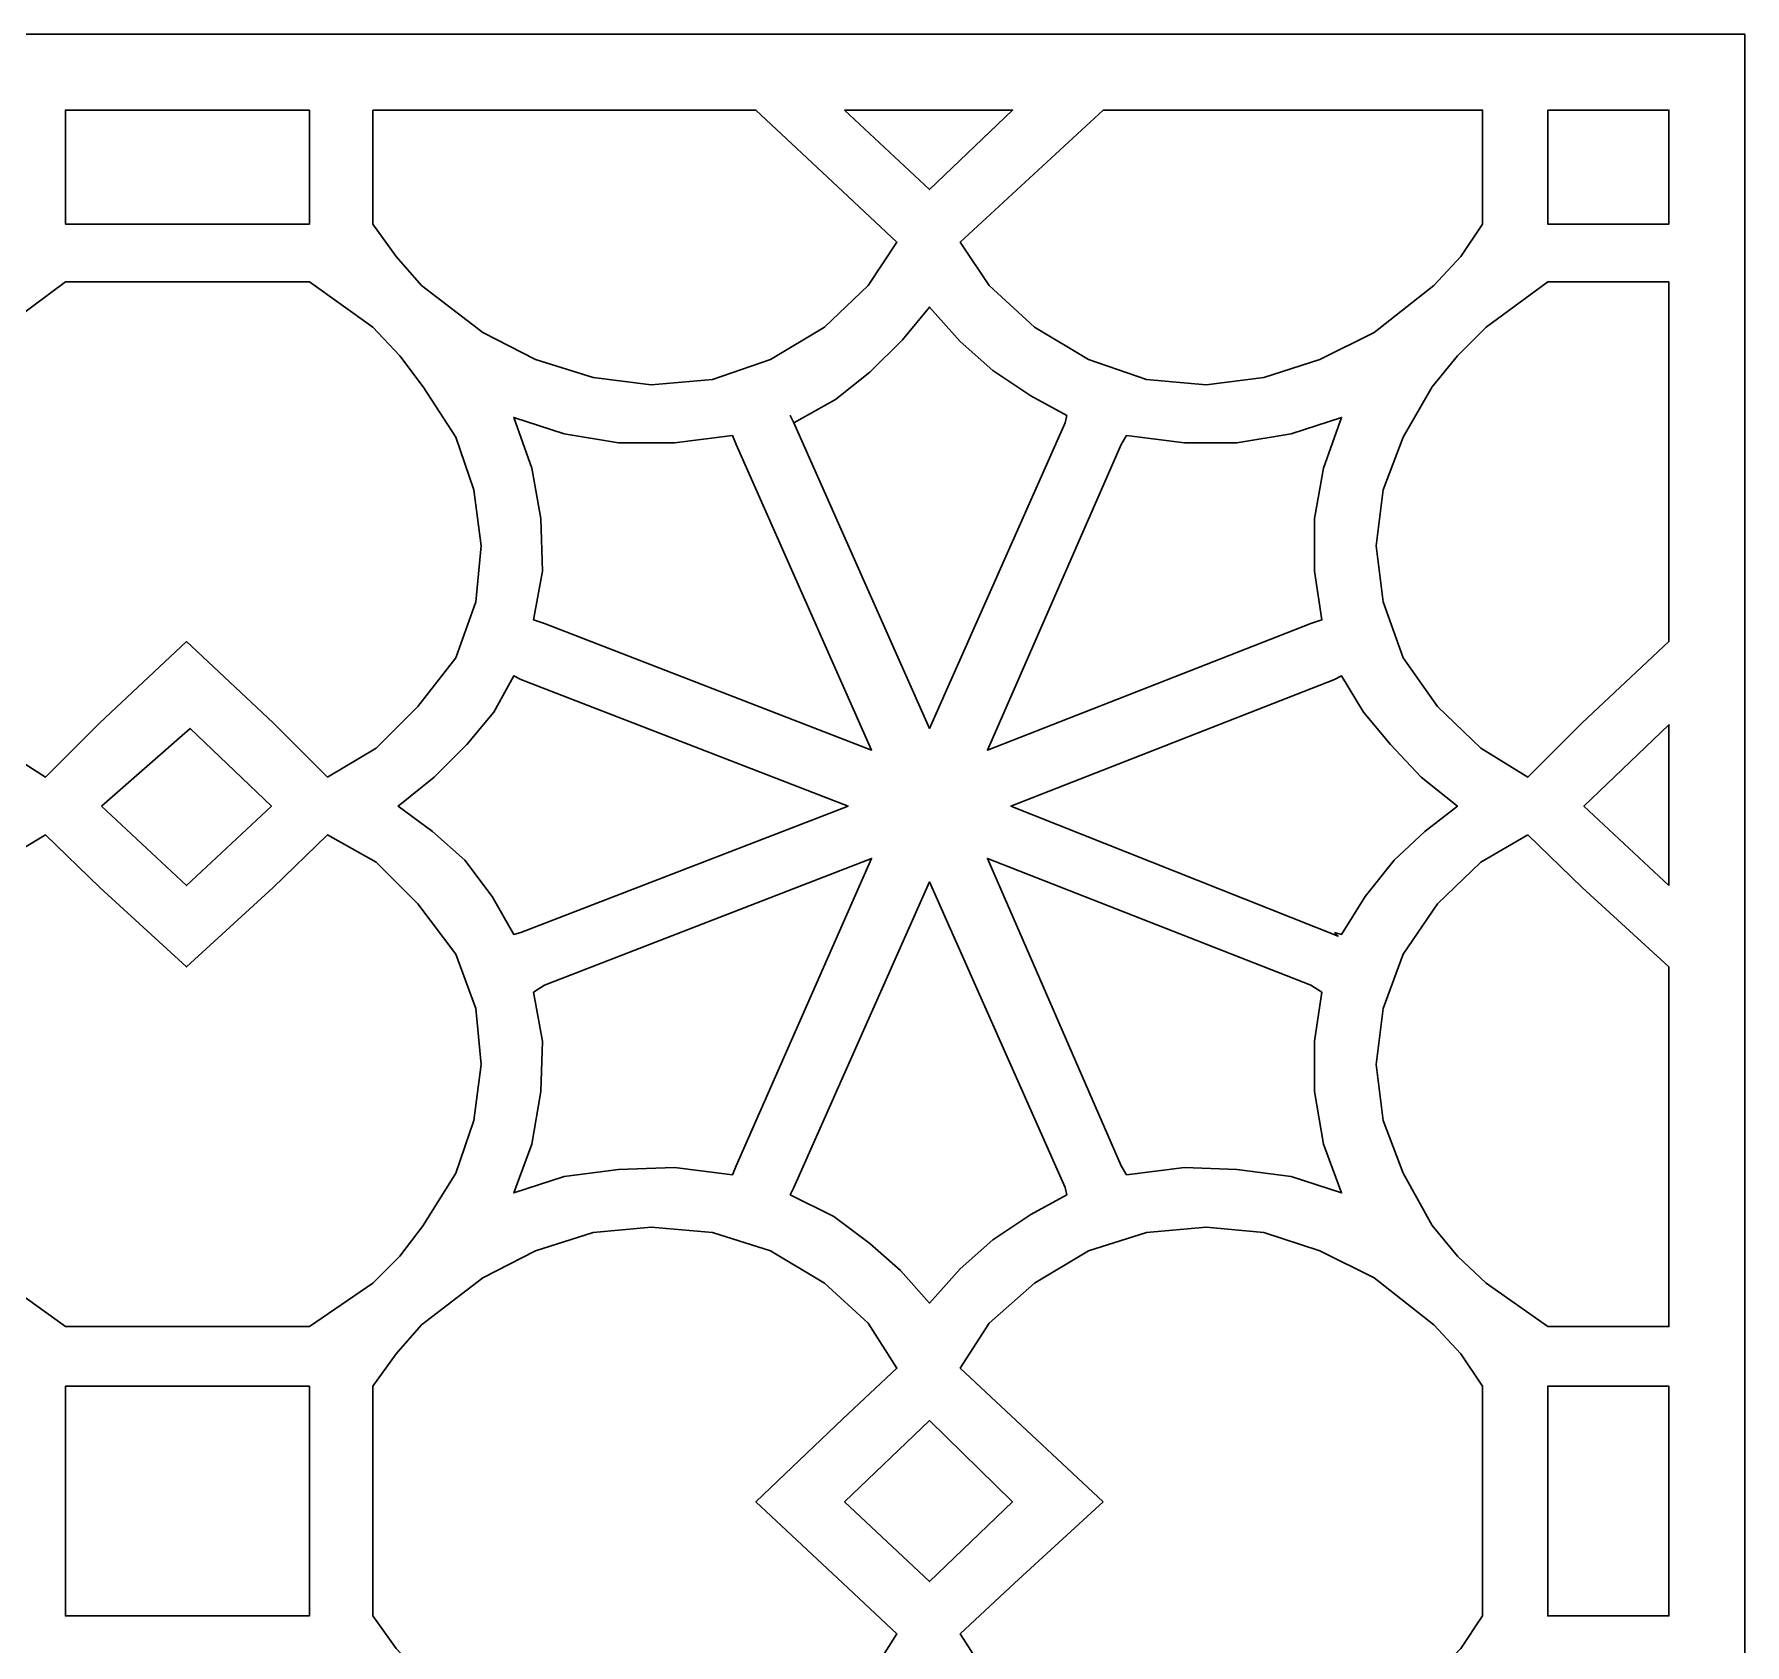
# Model space of a CAD drawing. Header units: centimetres. Extents: x -17.77 to -9.25, y 0.3 to 9.
# Drawn here: x -13.925 to -9.246, y 4.595 to 9.001 of the extents above; entities that cross this region are included whole.
import ezdxf

# ---------------------------------------------------------------- set-up
doc = ezdxf.new("R2010")
doc.units = ezdxf.units.CM
doc.header["$MEASUREMENT"] = 0
doc.layers.add('layer 1', color=7, linetype='Continuous')

msp = doc.modelspace()

# ---------------------------------------------------------------- linework, layer by layer
at = {"layer": 'layer 1', "color": 250, "lineweight": 30}
for points, knots in [([(-9.24594, 0.29848), (-9.24594, 0.29848), (-9.24594, 7.33942), (-9.24594, 7.33942), (-9.24594, 7.33942), (-9.24594, 7.33942), (-9.24594, 9.00077), (-9.24594, 9.00077), (-9.24594, 9.00077), (-9.24594, 9.00077), (-12.15329, 9.00077), (-12.15329, 9.00077), (-12.15329, 9.00077), (-12.15329, 9.00077), (-14.85792, 9.00077), (-14.85792, 9.00077), (-14.85792, 9.00077), (-14.85792, 9.00077), (-17.77022, 9.00077), (-17.77022, 9.00077), (-17.77022, 9.00077), (-17.77022, 9.00077), (-17.77022, 7.33942), (-17.77022, 7.33942), (-17.77022, 7.33942), (-17.77022, 7.33942), (-17.77022, 0.29848), (-17.77022, 0.29848), (-17.77022, 0.29848), (-17.77022, 0.29848), (-9.24594, 0.29848), (-9.24594, 0.29848)], [0, 0, 0, 0, 0.1111111, 0.1111111, 0.1111111, 0.1111111, 0.2222222, 0.2222222, 0.2222222, 0.2222222, 0.3333333, 0.3333333, 0.3333333, 0.3333333, 0.4444444, 0.4444444, 0.4444444, 0.4444444, 0.5555556, 0.5555556, 0.5555556, 0.5555556, 0.6666667, 0.6666667, 0.6666667, 0.6666667, 0.7777778, 0.7777778, 0.7777778, 0.7777778, 1, 1, 1, 1]), ([(-13.17185, 8.7931), (-13.17185, 8.7931), (-13.17185, 8.4816), (-13.17185, 8.4816), (-13.17185, 8.4816), (-13.17185, 8.4816), (-13.50807, 8.4816), (-13.50807, 8.4816), (-13.50807, 8.4816), (-13.50807, 8.4816), (-13.83935, 8.4816), (-13.83935, 8.4816), (-13.83935, 8.4816), (-13.83935, 8.4816), (-13.83935, 8.7931), (-13.83935, 8.7931), (-13.83935, 8.7931), (-13.83935, 8.7931), (-13.17185, 8.7931), (-13.17185, 8.7931)], [0, 0, 0, 0, 0.1666667, 0.1666667, 0.1666667, 0.1666667, 0.3333333, 0.3333333, 0.3333333, 0.3333333, 0.5, 0.5, 0.5, 0.5, 0.6666667, 0.6666667, 0.6666667, 0.6666667, 1, 1, 1, 1]), ([(-12.99879, 8.7931), (-12.99879, 8.7931), (-12.99879, 8.4816), (-12.99879, 8.4816), (-12.99879, 8.4816), (-12.99879, 8.4816), (-12.93452, 8.39259), (-12.93452, 8.39259), (-12.93452, 8.39259), (-12.93452, 8.39259), (-12.86529, 8.31348), (-12.86529, 8.31348), (-12.86529, 8.31348), (-12.86529, 8.31348), (-12.69718, 8.18493), (-12.69718, 8.18493), (-12.69718, 8.18493), (-12.69718, 8.18493), (-12.55379, 8.11076), (-12.55379, 8.11076), (-12.55379, 8.11076), (-12.55379, 8.11076), (-12.39556, 8.06131), (-12.39556, 8.06131), (-12.39556, 8.06131), (-12.39556, 8.06131), (-12.23734, 8.04153), (-12.23734, 8.04153), (-12.23734, 8.04153), (-12.23734, 8.04153), (-12.06923, 8.05637), (-12.06923, 8.05637), (-12.06923, 8.05637), (-12.06923, 8.05637), (-11.91101, 8.11076), (-11.91101, 8.11076), (-11.91101, 8.11076), (-11.91101, 8.11076), (-11.76267, 8.19976), (-11.76267, 8.19976), (-11.76267, 8.19976), (-11.76267, 8.19976), (-11.644, 8.31348), (-11.644, 8.31348), (-11.644, 8.31348), (-11.644, 8.31348), (-11.56489, 8.43215), (-11.56489, 8.43215), (-11.56489, 8.43215), (-11.56489, 8.43215), (-11.71323, 8.5706), (-11.71323, 8.5706), (-11.71323, 8.5706), (-11.71323, 8.5706), (-11.95057, 8.7931), (-11.95057, 8.7931), (-11.95057, 8.7931), (-11.95057, 8.7931), (-12.99879, 8.7931), (-12.99879, 8.7931)], [0, 0, 0, 0, 0.0625, 0.0625, 0.0625, 0.0625, 0.125, 0.125, 0.125, 0.125, 0.1875, 0.1875, 0.1875, 0.1875, 0.25, 0.25, 0.25, 0.25, 0.3125, 0.3125, 0.3125, 0.3125, 0.375, 0.375, 0.375, 0.375, 0.4375, 0.4375, 0.4375, 0.4375, 0.5, 0.5, 0.5, 0.5, 0.5625, 0.5625, 0.5625, 0.5625, 0.625, 0.625, 0.625, 0.625, 0.6875, 0.6875, 0.6875, 0.6875, 0.75, 0.75, 0.75, 0.75, 0.8125, 0.8125, 0.8125, 0.8125, 0.875, 0.875, 0.875, 0.875, 1, 1, 1, 1]), ([(-11.70829, 8.7931), (-11.70829, 8.7931), (-11.47589, 8.57554), (-11.47589, 8.57554), (-11.47589, 8.57554), (-11.47589, 8.57554), (-11.24845, 8.7931), (-11.24845, 8.7931), (-11.24845, 8.7931), (-11.24845, 8.7931), (-11.70829, 8.7931), (-11.70829, 8.7931)], [0, 0, 0, 0, 0.25, 0.25, 0.25, 0.25, 0.5, 0.5, 0.5, 0.5, 1, 1, 1, 1]), ([(-11.00122, 8.7931), (-11.00122, 8.7931), (-9.96288, 8.7931), (-9.96288, 8.7931), (-9.96288, 8.7931), (-9.96288, 8.7931), (-9.96288, 8.4816), (-9.96288, 8.4816), (-9.96288, 8.4816), (-9.96288, 8.4816), (-10.02222, 8.39259), (-10.02222, 8.39259), (-10.02222, 8.39259), (-10.02222, 8.39259), (-10.09639, 8.31348), (-10.09639, 8.31348), (-10.09639, 8.31348), (-10.09639, 8.31348), (-10.25955, 8.18493), (-10.25955, 8.18493), (-10.25955, 8.18493), (-10.25955, 8.18493), (-10.40789, 8.11076), (-10.40789, 8.11076), (-10.40789, 8.11076), (-10.40789, 8.11076), (-10.56116, 8.06131), (-10.56116, 8.06131), (-10.56116, 8.06131), (-10.56116, 8.06131), (-10.71939, 8.04153), (-10.71939, 8.04153), (-10.71939, 8.04153), (-10.71939, 8.04153), (-10.88255, 8.05637), (-10.88255, 8.05637), (-10.88255, 8.05637), (-10.88255, 8.05637), (-11.04078, 8.11076), (-11.04078, 8.11076), (-11.04078, 8.11076), (-11.04078, 8.11076), (-11.18912, 8.19976), (-11.18912, 8.19976), (-11.18912, 8.19976), (-11.18912, 8.19976), (-11.31272, 8.31348), (-11.31272, 8.31348), (-11.31272, 8.31348), (-11.31272, 8.31348), (-11.39184, 8.43215), (-11.39184, 8.43215), (-11.39184, 8.43215), (-11.39184, 8.43215), (-11.00122, 8.7931), (-11.00122, 8.7931)], [0, 0, 0, 0, 0.0666667, 0.0666667, 0.0666667, 0.0666667, 0.1333333, 0.1333333, 0.1333333, 0.1333333, 0.2, 0.2, 0.2, 0.2, 0.2666667, 0.2666667, 0.2666667, 0.2666667, 0.3333333, 0.3333333, 0.3333333, 0.3333333, 0.4, 0.4, 0.4, 0.4, 0.4666667, 0.4666667, 0.4666667, 0.4666667, 0.5333333, 0.5333333, 0.5333333, 0.5333333, 0.6, 0.6, 0.6, 0.6, 0.6666667, 0.6666667, 0.6666667, 0.6666667, 0.7333333, 0.7333333, 0.7333333, 0.7333333, 0.8, 0.8, 0.8, 0.8, 0.8666667, 0.8666667, 0.8666667, 0.8666667, 1, 1, 1, 1]), ([(-9.78488, 8.7931), (-9.78488, 8.7931), (-9.78488, 8.4816), (-9.78488, 8.4816), (-9.78488, 8.4816), (-9.78488, 8.4816), (-9.4536, 8.4816), (-9.4536, 8.4816), (-9.4536, 8.4816), (-9.4536, 8.4816), (-9.4536, 8.7931), (-9.4536, 8.7931), (-9.4536, 8.7931), (-9.4536, 8.7931), (-9.78488, 8.7931), (-9.78488, 8.7931)], [0, 0, 0, 0, 0.2, 0.2, 0.2, 0.2, 0.4, 0.4, 0.4, 0.4, 0.6, 0.6, 0.6, 0.6, 1, 1, 1, 1]), ([(-13.50807, 7.33942), (-13.50807, 7.33942), (-13.27074, 7.11692), (-13.27074, 7.11692), (-13.27074, 7.11692), (-13.27074, 7.11692), (-13.12241, 6.96859), (-13.12241, 6.96859), (-13.12241, 6.96859), (-13.12241, 6.96859), (-12.9889, 7.0477), (-12.9889, 7.0477), (-12.9889, 7.0477), (-12.9889, 7.0477), (-12.87518, 7.16142), (-12.87518, 7.16142), (-12.87518, 7.16142), (-12.87518, 7.16142), (-12.77135, 7.29492), (-12.77135, 7.29492), (-12.77135, 7.29492), (-12.77135, 7.29492), (-12.71696, 7.4482), (-12.71696, 7.4482), (-12.71696, 7.4482), (-12.71696, 7.4482), (-12.70213, 7.60148), (-12.70213, 7.60148), (-12.70213, 7.60148), (-12.70213, 7.60148), (-12.7219, 7.75476), (-12.7219, 7.75476), (-12.7219, 7.75476), (-12.7219, 7.75476), (-12.77135, 7.89815), (-12.77135, 7.89815), (-12.77135, 7.89815), (-12.77135, 7.89815), (-12.86035, 8.03659), (-12.86035, 8.03659), (-12.86035, 8.03659), (-12.86035, 8.03659), (-12.92463, 8.12065), (-12.92463, 8.12065), (-12.92463, 8.12065), (-12.92463, 8.12065), (-12.99879, 8.19976), (-12.99879, 8.19976), (-12.99879, 8.19976), (-12.99879, 8.19976), (-13.17185, 8.32337), (-13.17185, 8.32337), (-13.17185, 8.32337), (-13.17185, 8.32337), (-13.50807, 8.32337), (-13.50807, 8.32337), (-13.50807, 8.32337), (-13.50807, 8.32337), (-13.83935, 8.32337), (-13.83935, 8.32337), (-13.83935, 8.32337), (-13.83935, 8.32337), (-14.01735, 8.18987), (-14.01735, 8.18987), (-14.01735, 8.18987), (-14.01735, 8.18987), (-14.09647, 8.1157), (-14.09647, 8.1157), (-14.09647, 8.1157), (-14.09647, 8.1157), (-14.1558, 8.03659), (-14.1558, 8.03659), (-14.1558, 8.03659), (-14.1558, 8.03659), (-14.23986, 7.89815), (-14.23986, 7.89815), (-14.23986, 7.89815), (-14.23986, 7.89815), (-14.2893, 7.75476), (-14.2893, 7.75476), (-14.2893, 7.75476), (-14.2893, 7.75476), (-14.30908, 7.60148), (-14.30908, 7.60148), (-14.30908, 7.60148), (-14.30908, 7.60148), (-14.2893, 7.4482), (-14.2893, 7.4482), (-14.2893, 7.4482), (-14.2893, 7.4482), (-14.23492, 7.29492), (-14.23492, 7.29492), (-14.23492, 7.29492), (-14.23492, 7.29492), (-14.14097, 7.16142), (-14.14097, 7.16142), (-14.14097, 7.16142), (-14.14097, 7.16142), (-14.01735, 7.0477), (-14.01735, 7.0477), (-14.01735, 7.0477), (-14.01735, 7.0477), (-13.89375, 6.96859), (-13.89375, 6.96859), (-13.89375, 6.96859), (-13.89375, 6.96859), (-13.74541, 7.11692), (-13.74541, 7.11692), (-13.74541, 7.11692), (-13.74541, 7.11692), (-13.50807, 7.33942), (-13.50807, 7.33942)], [0, 0, 0, 0, 0.0344828, 0.0344828, 0.0344828, 0.0344828, 0.0689655, 0.0689655, 0.0689655, 0.0689655, 0.1034483, 0.1034483, 0.1034483, 0.1034483, 0.137931, 0.137931, 0.137931, 0.137931, 0.1724138, 0.1724138, 0.1724138, 0.1724138, 0.2068966, 0.2068966, 0.2068966, 0.2068966, 0.2413793, 0.2413793, 0.2413793, 0.2413793, 0.2758621, 0.2758621, 0.2758621, 0.2758621, 0.3103448, 0.3103448, 0.3103448, 0.3103448, 0.3448276, 0.3448276, 0.3448276, 0.3448276, 0.3793103, 0.3793103, 0.3793103, 0.3793103, 0.4137931, 0.4137931, 0.4137931, 0.4137931, 0.4482759, 0.4482759, 0.4482759, 0.4482759, 0.4827586, 0.4827586, 0.4827586, 0.4827586, 0.5172414, 0.5172414, 0.5172414, 0.5172414, 0.5517241, 0.5517241, 0.5517241, 0.5517241, 0.5862069, 0.5862069, 0.5862069, 0.5862069, 0.6206897, 0.6206897, 0.6206897, 0.6206897, 0.6551724, 0.6551724, 0.6551724, 0.6551724, 0.6896552, 0.6896552, 0.6896552, 0.6896552, 0.7241379, 0.7241379, 0.7241379, 0.7241379, 0.7586207, 0.7586207, 0.7586207, 0.7586207, 0.7931034, 0.7931034, 0.7931034, 0.7931034, 0.8275862, 0.8275862, 0.8275862, 0.8275862, 0.862069, 0.862069, 0.862069, 0.862069, 0.8965517, 0.8965517, 0.8965517, 0.8965517, 0.9310345, 0.9310345, 0.9310345, 0.9310345, 1, 1, 1, 1]), ([(-9.78488, 8.32337), (-9.78488, 8.32337), (-9.4536, 8.32337), (-9.4536, 8.32337), (-9.4536, 8.32337), (-9.4536, 8.32337), (-9.4536, 7.33942), (-9.4536, 7.33942), (-9.4536, 7.33942), (-9.4536, 7.33942), (-9.69093, 7.11692), (-9.69093, 7.11692), (-9.69093, 7.11692), (-9.69093, 7.11692), (-9.83927, 6.96859), (-9.83927, 6.96859), (-9.83927, 6.96859), (-9.83927, 6.96859), (-9.96783, 7.0477), (-9.96783, 7.0477), (-9.96783, 7.0477), (-9.96783, 7.0477), (-10.0865, 7.16142), (-10.0865, 7.16142), (-10.0865, 7.16142), (-10.0865, 7.16142), (-10.18044, 7.29492), (-10.18044, 7.29492), (-10.18044, 7.29492), (-10.18044, 7.29492), (-10.23483, 7.4482), (-10.23483, 7.4482), (-10.23483, 7.4482), (-10.23483, 7.4482), (-10.25461, 7.60148), (-10.25461, 7.60148), (-10.25461, 7.60148), (-10.25461, 7.60148), (-10.23483, 7.75476), (-10.23483, 7.75476), (-10.23483, 7.75476), (-10.23483, 7.75476), (-10.18044, 7.89815), (-10.18044, 7.89815), (-10.18044, 7.89815), (-10.18044, 7.89815), (-10.10133, 8.03659), (-10.10133, 8.03659), (-10.10133, 8.03659), (-10.10133, 8.03659), (-10.0321, 8.12065), (-10.0321, 8.12065), (-10.0321, 8.12065), (-10.0321, 8.12065), (-9.95299, 8.19976), (-9.95299, 8.19976), (-9.95299, 8.19976), (-9.95299, 8.19976), (-9.78488, 8.32337), (-9.78488, 8.32337)], [0, 0, 0, 0, 0.0625, 0.0625, 0.0625, 0.0625, 0.125, 0.125, 0.125, 0.125, 0.1875, 0.1875, 0.1875, 0.1875, 0.25, 0.25, 0.25, 0.25, 0.3125, 0.3125, 0.3125, 0.3125, 0.375, 0.375, 0.375, 0.375, 0.4375, 0.4375, 0.4375, 0.4375, 0.5, 0.5, 0.5, 0.5, 0.5625, 0.5625, 0.5625, 0.5625, 0.625, 0.625, 0.625, 0.625, 0.6875, 0.6875, 0.6875, 0.6875, 0.75, 0.75, 0.75, 0.75, 0.8125, 0.8125, 0.8125, 0.8125, 0.875, 0.875, 0.875, 0.875, 1, 1, 1, 1]), ([(-11.84673, 7.93771), (-11.84673, 7.93771), (-11.47589, 7.10208), (-11.47589, 7.10208), (-11.47589, 7.10208), (-11.47589, 7.10208), (-11.10506, 7.93771), (-11.10506, 7.93771), (-11.10506, 7.93771), (-11.10506, 7.93771), (-11.10011, 7.95748), (-11.10011, 7.95748), (-11.10011, 7.95748), (-11.10011, 7.95748), (-11.19901, 8.01187), (-11.19901, 8.01187), (-11.19901, 8.01187), (-11.19901, 8.01187), (-11.30283, 8.08109), (-11.30283, 8.08109), (-11.30283, 8.08109), (-11.30283, 8.08109), (-11.39184, 8.16021), (-11.39184, 8.16021), (-11.39184, 8.16021), (-11.39184, 8.16021), (-11.47589, 8.25415), (-11.47589, 8.25415), (-11.47589, 8.25415), (-11.47589, 8.25415), (-11.55006, 8.16515), (-11.55006, 8.16515), (-11.55006, 8.16515), (-11.55006, 8.16515), (-11.63906, 8.07615), (-11.63906, 8.07615), (-11.63906, 8.07615), (-11.63906, 8.07615), (-11.733, 8.00198), (-11.733, 8.00198), (-11.733, 8.00198), (-11.733, 8.00198), (-11.84673, 7.93771), (-11.84673, 7.93771), (-11.84673, 7.93771), (-11.84673, 7.93771), (-11.85662, 7.95748), (-11.85662, 7.95748), (-11.85662, 7.95748), (-11.85662, 7.95748), (-11.84673, 7.93771), (-11.84673, 7.93771)], [0, 0, 0, 0, 0.0714286, 0.0714286, 0.0714286, 0.0714286, 0.1428571, 0.1428571, 0.1428571, 0.1428571, 0.2142857, 0.2142857, 0.2142857, 0.2142857, 0.2857143, 0.2857143, 0.2857143, 0.2857143, 0.3571429, 0.3571429, 0.3571429, 0.3571429, 0.4285714, 0.4285714, 0.4285714, 0.4285714, 0.5, 0.5, 0.5, 0.5, 0.5714286, 0.5714286, 0.5714286, 0.5714286, 0.6428571, 0.6428571, 0.6428571, 0.6428571, 0.7142857, 0.7142857, 0.7142857, 0.7142857, 0.7857143, 0.7857143, 0.7857143, 0.7857143, 0.8571429, 0.8571429, 0.8571429, 0.8571429, 1, 1, 1, 1]), ([(-12.00495, 7.87837), (-12.00495, 7.87837), (-12.01484, 7.90309), (-12.01484, 7.90309), (-12.01484, 7.90309), (-12.01484, 7.90309), (-12.17307, 7.88331), (-12.17307, 7.88331), (-12.17307, 7.88331), (-12.17307, 7.88331), (-12.32634, 7.88331), (-12.32634, 7.88331), (-12.32634, 7.88331), (-12.32634, 7.88331), (-12.47468, 7.90804), (-12.47468, 7.90804), (-12.47468, 7.90804), (-12.47468, 7.90804), (-12.61313, 7.95253), (-12.61313, 7.95253), (-12.61313, 7.95253), (-12.61313, 7.95253), (-12.56368, 7.81409), (-12.56368, 7.81409), (-12.56368, 7.81409), (-12.56368, 7.81409), (-12.53896, 7.67565), (-12.53896, 7.67565), (-12.53896, 7.67565), (-12.53896, 7.67565), (-12.53401, 7.53225), (-12.53401, 7.53225), (-12.53401, 7.53225), (-12.53401, 7.53225), (-12.55874, 7.39876), (-12.55874, 7.39876), (-12.55874, 7.39876), (-12.55874, 7.39876), (-12.52907, 7.38887), (-12.52907, 7.38887), (-12.52907, 7.38887), (-12.52907, 7.38887), (-11.63411, 7.04275), (-11.63411, 7.04275), (-11.63411, 7.04275), (-11.63411, 7.04275), (-12.00495, 7.87837), (-12.00495, 7.87837)], [0, 0, 0, 0, 0.0769231, 0.0769231, 0.0769231, 0.0769231, 0.1538462, 0.1538462, 0.1538462, 0.1538462, 0.2307692, 0.2307692, 0.2307692, 0.2307692, 0.3076923, 0.3076923, 0.3076923, 0.3076923, 0.3846154, 0.3846154, 0.3846154, 0.3846154, 0.4615385, 0.4615385, 0.4615385, 0.4615385, 0.5384615, 0.5384615, 0.5384615, 0.5384615, 0.6153846, 0.6153846, 0.6153846, 0.6153846, 0.6923077, 0.6923077, 0.6923077, 0.6923077, 0.7692308, 0.7692308, 0.7692308, 0.7692308, 0.8461538, 0.8461538, 0.8461538, 0.8461538, 1, 1, 1, 1]), ([(-10.93695, 7.90309), (-10.93695, 7.90309), (-10.77873, 7.88331), (-10.77873, 7.88331), (-10.77873, 7.88331), (-10.77873, 7.88331), (-10.63533, 7.88331), (-10.63533, 7.88331), (-10.63533, 7.88331), (-10.63533, 7.88331), (-10.487, 7.90804), (-10.487, 7.90804), (-10.487, 7.90804), (-10.487, 7.90804), (-10.34855, 7.95253), (-10.34855, 7.95253), (-10.34855, 7.95253), (-10.34855, 7.95253), (-10.398, 7.81409), (-10.398, 7.81409), (-10.398, 7.81409), (-10.398, 7.81409), (-10.42272, 7.67565), (-10.42272, 7.67565), (-10.42272, 7.67565), (-10.42272, 7.67565), (-10.42272, 7.53225), (-10.42272, 7.53225), (-10.42272, 7.53225), (-10.42272, 7.53225), (-10.40294, 7.39876), (-10.40294, 7.39876), (-10.40294, 7.39876), (-10.40294, 7.39876), (-10.43261, 7.38887), (-10.43261, 7.38887), (-10.43261, 7.38887), (-10.43261, 7.38887), (-11.31767, 7.04275), (-11.31767, 7.04275), (-11.31767, 7.04275), (-11.31767, 7.04275), (-10.95178, 7.87837), (-10.95178, 7.87837), (-10.95178, 7.87837), (-10.95178, 7.87837), (-10.93695, 7.90309), (-10.93695, 7.90309)], [0, 0, 0, 0, 0.0769231, 0.0769231, 0.0769231, 0.0769231, 0.1538462, 0.1538462, 0.1538462, 0.1538462, 0.2307692, 0.2307692, 0.2307692, 0.2307692, 0.3076923, 0.3076923, 0.3076923, 0.3076923, 0.3846154, 0.3846154, 0.3846154, 0.3846154, 0.4615385, 0.4615385, 0.4615385, 0.4615385, 0.5384615, 0.5384615, 0.5384615, 0.5384615, 0.6153846, 0.6153846, 0.6153846, 0.6153846, 0.6923077, 0.6923077, 0.6923077, 0.6923077, 0.7692308, 0.7692308, 0.7692308, 0.7692308, 0.8461538, 0.8461538, 0.8461538, 0.8461538, 1, 1, 1, 1]), ([(-12.59335, 7.23559), (-12.59335, 7.23559), (-11.6984, 6.88947), (-11.6984, 6.88947), (-11.6984, 6.88947), (-11.6984, 6.88947), (-12.59335, 6.54336), (-12.59335, 6.54336), (-12.59335, 6.54336), (-12.59335, 6.54336), (-12.61313, 6.53841), (-12.61313, 6.53841), (-12.61313, 6.53841), (-12.61313, 6.53841), (-12.67246, 6.64225), (-12.67246, 6.64225), (-12.67246, 6.64225), (-12.67246, 6.64225), (-12.74662, 6.74114), (-12.74662, 6.74114), (-12.74662, 6.74114), (-12.74662, 6.74114), (-12.83562, 6.82025), (-12.83562, 6.82025), (-12.83562, 6.82025), (-12.83562, 6.82025), (-12.92957, 6.88947), (-12.92957, 6.88947), (-12.92957, 6.88947), (-12.92957, 6.88947), (-12.83068, 6.96859), (-12.83068, 6.96859), (-12.83068, 6.96859), (-12.83068, 6.96859), (-12.74168, 7.05759), (-12.74168, 7.05759), (-12.74168, 7.05759), (-12.74168, 7.05759), (-12.66751, 7.14659), (-12.66751, 7.14659), (-12.66751, 7.14659), (-12.66751, 7.14659), (-12.61313, 7.24548), (-12.61313, 7.24548), (-12.61313, 7.24548), (-12.61313, 7.24548), (-12.59335, 7.23559), (-12.59335, 7.23559)], [0, 0, 0, 0, 0.0769231, 0.0769231, 0.0769231, 0.0769231, 0.1538462, 0.1538462, 0.1538462, 0.1538462, 0.2307692, 0.2307692, 0.2307692, 0.2307692, 0.3076923, 0.3076923, 0.3076923, 0.3076923, 0.3846154, 0.3846154, 0.3846154, 0.3846154, 0.4615385, 0.4615385, 0.4615385, 0.4615385, 0.5384615, 0.5384615, 0.5384615, 0.5384615, 0.6153846, 0.6153846, 0.6153846, 0.6153846, 0.6923077, 0.6923077, 0.6923077, 0.6923077, 0.7692308, 0.7692308, 0.7692308, 0.7692308, 0.8461538, 0.8461538, 0.8461538, 0.8461538, 1, 1, 1, 1]), ([(-10.36833, 6.54336), (-10.36833, 6.54336), (-10.35844, 6.53347), (-10.35844, 6.53347), (-10.35844, 6.53347), (-10.35844, 6.53347), (-11.25339, 6.88947), (-11.25339, 6.88947), (-11.25339, 6.88947), (-11.25339, 6.88947), (-10.36833, 7.23559), (-10.36833, 7.23559), (-10.36833, 7.23559), (-10.36833, 7.23559), (-10.34855, 7.24548), (-10.34855, 7.24548), (-10.34855, 7.24548), (-10.34855, 7.24548), (-10.28922, 7.14659), (-10.28922, 7.14659), (-10.28922, 7.14659), (-10.28922, 7.14659), (-10.21505, 7.05759), (-10.21505, 7.05759), (-10.21505, 7.05759), (-10.21505, 7.05759), (-10.13099, 6.96859), (-10.13099, 6.96859), (-10.13099, 6.96859), (-10.13099, 6.96859), (-10.0321, 6.88947), (-10.0321, 6.88947), (-10.0321, 6.88947), (-10.0321, 6.88947), (-10.1211, 6.82025), (-10.1211, 6.82025), (-10.1211, 6.82025), (-10.1211, 6.82025), (-10.20516, 6.74114), (-10.20516, 6.74114), (-10.20516, 6.74114), (-10.20516, 6.74114), (-10.28427, 6.64225), (-10.28427, 6.64225), (-10.28427, 6.64225), (-10.28427, 6.64225), (-10.34855, 6.53841), (-10.34855, 6.53841), (-10.34855, 6.53841), (-10.34855, 6.53841), (-10.36833, 6.54336), (-10.36833, 6.54336)], [0, 0, 0, 0, 0.0714286, 0.0714286, 0.0714286, 0.0714286, 0.1428571, 0.1428571, 0.1428571, 0.1428571, 0.2142857, 0.2142857, 0.2142857, 0.2142857, 0.2857143, 0.2857143, 0.2857143, 0.2857143, 0.3571429, 0.3571429, 0.3571429, 0.3571429, 0.4285714, 0.4285714, 0.4285714, 0.4285714, 0.5, 0.5, 0.5, 0.5, 0.5714286, 0.5714286, 0.5714286, 0.5714286, 0.6428571, 0.6428571, 0.6428571, 0.6428571, 0.7142857, 0.7142857, 0.7142857, 0.7142857, 0.7857143, 0.7857143, 0.7857143, 0.7857143, 0.8571429, 0.8571429, 0.8571429, 0.8571429, 1, 1, 1, 1]), ([(-9.4536, 6.67191), (-9.4536, 6.67191), (-9.4536, 7.11197), (-9.4536, 7.11197), (-9.4536, 7.11197), (-9.4536, 7.11197), (-9.68599, 6.88947), (-9.68599, 6.88947), (-9.68599, 6.88947), (-9.68599, 6.88947), (-9.4536, 6.67191), (-9.4536, 6.67191)], [0, 0, 0, 0, 0.25, 0.25, 0.25, 0.25, 0.5, 0.5, 0.5, 0.5, 1, 1, 1, 1]), ([(-13.74047, 6.88947), (-13.74047, 6.88947), (-13.50807, 6.67191), (-13.50807, 6.67191), (-13.50807, 6.67191), (-13.50807, 6.67191), (-13.27568, 6.88947), (-13.27568, 6.88947), (-13.27568, 6.88947), (-13.27568, 6.88947), (-13.49818, 7.10208), (-13.49818, 7.10208), (-13.49818, 7.10208), (-13.49818, 7.10208), (-13.74047, 6.88947), (-13.74047, 6.88947)], [0, 0, 0, 0, 0.2, 0.2, 0.2, 0.2, 0.4, 0.4, 0.4, 0.4, 0.6, 0.6, 0.6, 0.6, 1, 1, 1, 1]), ([(-13.83935, 5.46547), (-13.83935, 5.46547), (-14.01735, 5.59402), (-14.01735, 5.59402), (-14.01735, 5.59402), (-14.01735, 5.59402), (-14.09647, 5.66818), (-14.09647, 5.66818), (-14.09647, 5.66818), (-14.09647, 5.66818), (-14.1558, 5.74235), (-14.1558, 5.74235), (-14.1558, 5.74235), (-14.1558, 5.74235), (-14.23986, 5.88575), (-14.23986, 5.88575), (-14.23986, 5.88575), (-14.23986, 5.88575), (-14.2893, 6.02913), (-14.2893, 6.02913), (-14.2893, 6.02913), (-14.2893, 6.02913), (-14.30908, 6.18241), (-14.30908, 6.18241), (-14.30908, 6.18241), (-14.30908, 6.18241), (-14.2893, 6.33569), (-14.2893, 6.33569), (-14.2893, 6.33569), (-14.2893, 6.33569), (-14.23492, 6.48403), (-14.23492, 6.48403), (-14.23492, 6.48403), (-14.23492, 6.48403), (-14.14097, 6.62247), (-14.14097, 6.62247), (-14.14097, 6.62247), (-14.14097, 6.62247), (-14.01735, 6.7362), (-14.01735, 6.7362), (-14.01735, 6.7362), (-14.01735, 6.7362), (-13.89375, 6.81036), (-13.89375, 6.81036), (-13.89375, 6.81036), (-13.89375, 6.81036), (-13.74541, 6.66697), (-13.74541, 6.66697), (-13.74541, 6.66697), (-13.74541, 6.66697), (-13.50807, 6.44941), (-13.50807, 6.44941), (-13.50807, 6.44941), (-13.50807, 6.44941), (-13.27074, 6.66697), (-13.27074, 6.66697), (-13.27074, 6.66697), (-13.27074, 6.66697), (-13.12241, 6.81036), (-13.12241, 6.81036), (-13.12241, 6.81036), (-13.12241, 6.81036), (-12.9889, 6.7362), (-12.9889, 6.7362), (-12.9889, 6.7362), (-12.9889, 6.7362), (-12.87518, 6.62247), (-12.87518, 6.62247), (-12.87518, 6.62247), (-12.87518, 6.62247), (-12.77135, 6.48403), (-12.77135, 6.48403), (-12.77135, 6.48403), (-12.77135, 6.48403), (-12.71696, 6.33569), (-12.71696, 6.33569), (-12.71696, 6.33569), (-12.71696, 6.33569), (-12.70213, 6.18241), (-12.70213, 6.18241), (-12.70213, 6.18241), (-12.70213, 6.18241), (-12.7219, 6.02913), (-12.7219, 6.02913), (-12.7219, 6.02913), (-12.7219, 6.02913), (-12.77135, 5.88575), (-12.77135, 5.88575), (-12.77135, 5.88575), (-12.77135, 5.88575), (-12.86035, 5.74235), (-12.86035, 5.74235), (-12.86035, 5.74235), (-12.86035, 5.74235), (-12.92463, 5.6583), (-12.92463, 5.6583), (-12.92463, 5.6583), (-12.92463, 5.6583), (-12.99879, 5.58413), (-12.99879, 5.58413), (-12.99879, 5.58413), (-12.99879, 5.58413), (-13.17185, 5.46547), (-13.17185, 5.46547), (-13.17185, 5.46547), (-13.17185, 5.46547), (-13.83935, 5.46547), (-13.83935, 5.46547)], [0, 0, 0, 0, 0.0357143, 0.0357143, 0.0357143, 0.0357143, 0.0714286, 0.0714286, 0.0714286, 0.0714286, 0.1071429, 0.1071429, 0.1071429, 0.1071429, 0.1428571, 0.1428571, 0.1428571, 0.1428571, 0.1785714, 0.1785714, 0.1785714, 0.1785714, 0.2142857, 0.2142857, 0.2142857, 0.2142857, 0.25, 0.25, 0.25, 0.25, 0.2857143, 0.2857143, 0.2857143, 0.2857143, 0.3214286, 0.3214286, 0.3214286, 0.3214286, 0.3571429, 0.3571429, 0.3571429, 0.3571429, 0.3928571, 0.3928571, 0.3928571, 0.3928571, 0.4285714, 0.4285714, 0.4285714, 0.4285714, 0.4642857, 0.4642857, 0.4642857, 0.4642857, 0.5, 0.5, 0.5, 0.5, 0.5357143, 0.5357143, 0.5357143, 0.5357143, 0.5714286, 0.5714286, 0.5714286, 0.5714286, 0.6071429, 0.6071429, 0.6071429, 0.6071429, 0.6428571, 0.6428571, 0.6428571, 0.6428571, 0.6785714, 0.6785714, 0.6785714, 0.6785714, 0.7142857, 0.7142857, 0.7142857, 0.7142857, 0.75, 0.75, 0.75, 0.75, 0.7857143, 0.7857143, 0.7857143, 0.7857143, 0.8214286, 0.8214286, 0.8214286, 0.8214286, 0.8571429, 0.8571429, 0.8571429, 0.8571429, 0.8928571, 0.8928571, 0.8928571, 0.8928571, 0.9285714, 0.9285714, 0.9285714, 0.9285714, 1, 1, 1, 1]), ([(-9.83927, 6.81036), (-9.83927, 6.81036), (-9.69093, 6.66697), (-9.69093, 6.66697), (-9.69093, 6.66697), (-9.69093, 6.66697), (-9.4536, 6.44941), (-9.4536, 6.44941), (-9.4536, 6.44941), (-9.4536, 6.44941), (-9.4536, 5.46547), (-9.4536, 5.46547), (-9.4536, 5.46547), (-9.4536, 5.46547), (-9.78488, 5.46547), (-9.78488, 5.46547), (-9.78488, 5.46547), (-9.78488, 5.46547), (-9.95299, 5.58413), (-9.95299, 5.58413), (-9.95299, 5.58413), (-9.95299, 5.58413), (-10.0321, 5.6583), (-10.0321, 5.6583), (-10.0321, 5.6583), (-10.0321, 5.6583), (-10.10133, 5.74235), (-10.10133, 5.74235), (-10.10133, 5.74235), (-10.10133, 5.74235), (-10.18044, 5.88575), (-10.18044, 5.88575), (-10.18044, 5.88575), (-10.18044, 5.88575), (-10.23483, 6.02913), (-10.23483, 6.02913), (-10.23483, 6.02913), (-10.23483, 6.02913), (-10.25461, 6.18241), (-10.25461, 6.18241), (-10.25461, 6.18241), (-10.25461, 6.18241), (-10.23483, 6.33569), (-10.23483, 6.33569), (-10.23483, 6.33569), (-10.23483, 6.33569), (-10.18044, 6.48403), (-10.18044, 6.48403), (-10.18044, 6.48403), (-10.18044, 6.48403), (-10.0865, 6.62247), (-10.0865, 6.62247), (-10.0865, 6.62247), (-10.0865, 6.62247), (-9.96783, 6.7362), (-9.96783, 6.7362), (-9.96783, 6.7362), (-9.96783, 6.7362), (-9.83927, 6.81036), (-9.83927, 6.81036)], [0, 0, 0, 0, 0.0625, 0.0625, 0.0625, 0.0625, 0.125, 0.125, 0.125, 0.125, 0.1875, 0.1875, 0.1875, 0.1875, 0.25, 0.25, 0.25, 0.25, 0.3125, 0.3125, 0.3125, 0.3125, 0.375, 0.375, 0.375, 0.375, 0.4375, 0.4375, 0.4375, 0.4375, 0.5, 0.5, 0.5, 0.5, 0.5625, 0.5625, 0.5625, 0.5625, 0.625, 0.625, 0.625, 0.625, 0.6875, 0.6875, 0.6875, 0.6875, 0.75, 0.75, 0.75, 0.75, 0.8125, 0.8125, 0.8125, 0.8125, 0.875, 0.875, 0.875, 0.875, 1, 1, 1, 1]), ([(-12.55874, 6.38019), (-12.55874, 6.38019), (-12.53401, 6.24669), (-12.53401, 6.24669), (-12.53401, 6.24669), (-12.53401, 6.24669), (-12.53896, 6.10824), (-12.53896, 6.10824), (-12.53896, 6.10824), (-12.53896, 6.10824), (-12.56368, 5.96486), (-12.56368, 5.96486), (-12.56368, 5.96486), (-12.56368, 5.96486), (-12.61313, 5.83135), (-12.61313, 5.83135), (-12.61313, 5.83135), (-12.61313, 5.83135), (-12.47468, 5.87586), (-12.47468, 5.87586), (-12.47468, 5.87586), (-12.47468, 5.87586), (-12.32634, 5.89564), (-12.32634, 5.89564), (-12.32634, 5.89564), (-12.32634, 5.89564), (-12.17307, 5.90058), (-12.17307, 5.90058), (-12.17307, 5.90058), (-12.17307, 5.90058), (-12.01484, 5.8808), (-12.01484, 5.8808), (-12.01484, 5.8808), (-12.01484, 5.8808), (-12.00495, 5.90552), (-12.00495, 5.90552), (-12.00495, 5.90552), (-12.00495, 5.90552), (-11.63411, 6.74609), (-11.63411, 6.74609), (-11.63411, 6.74609), (-11.63411, 6.74609), (-12.52907, 6.39997), (-12.52907, 6.39997), (-12.52907, 6.39997), (-12.52907, 6.39997), (-12.55874, 6.38019), (-12.55874, 6.38019), (-12.55874, 6.38019), (-12.55874, 6.38019), (-12.52907, 6.39997), (-12.52907, 6.39997), (-12.52907, 6.39997), (-12.52907, 6.39997), (-12.55874, 6.38019), (-12.55874, 6.38019)], [0, 0, 0, 0, 0.0666667, 0.0666667, 0.0666667, 0.0666667, 0.1333333, 0.1333333, 0.1333333, 0.1333333, 0.2, 0.2, 0.2, 0.2, 0.2666667, 0.2666667, 0.2666667, 0.2666667, 0.3333333, 0.3333333, 0.3333333, 0.3333333, 0.4, 0.4, 0.4, 0.4, 0.4666667, 0.4666667, 0.4666667, 0.4666667, 0.5333333, 0.5333333, 0.5333333, 0.5333333, 0.6, 0.6, 0.6, 0.6, 0.6666667, 0.6666667, 0.6666667, 0.6666667, 0.7333333, 0.7333333, 0.7333333, 0.7333333, 0.8, 0.8, 0.8, 0.8, 0.8666667, 0.8666667, 0.8666667, 0.8666667, 1, 1, 1, 1]), ([(-10.93695, 5.8808), (-10.93695, 5.8808), (-10.77873, 5.90058), (-10.77873, 5.90058), (-10.77873, 5.90058), (-10.77873, 5.90058), (-10.63533, 5.89564), (-10.63533, 5.89564), (-10.63533, 5.89564), (-10.63533, 5.89564), (-10.487, 5.87586), (-10.487, 5.87586), (-10.487, 5.87586), (-10.487, 5.87586), (-10.34855, 5.83135), (-10.34855, 5.83135), (-10.34855, 5.83135), (-10.34855, 5.83135), (-10.398, 5.96486), (-10.398, 5.96486), (-10.398, 5.96486), (-10.398, 5.96486), (-10.42272, 6.10824), (-10.42272, 6.10824), (-10.42272, 6.10824), (-10.42272, 6.10824), (-10.42272, 6.24669), (-10.42272, 6.24669), (-10.42272, 6.24669), (-10.42272, 6.24669), (-10.40294, 6.38019), (-10.40294, 6.38019), (-10.40294, 6.38019), (-10.40294, 6.38019), (-10.43261, 6.39997), (-10.43261, 6.39997), (-10.43261, 6.39997), (-10.43261, 6.39997), (-11.31767, 6.74609), (-11.31767, 6.74609), (-11.31767, 6.74609), (-11.31767, 6.74609), (-10.95178, 5.90552), (-10.95178, 5.90552), (-10.95178, 5.90552), (-10.95178, 5.90552), (-10.93695, 5.8808), (-10.93695, 5.8808)], [0, 0, 0, 0, 0.0769231, 0.0769231, 0.0769231, 0.0769231, 0.1538462, 0.1538462, 0.1538462, 0.1538462, 0.2307692, 0.2307692, 0.2307692, 0.2307692, 0.3076923, 0.3076923, 0.3076923, 0.3076923, 0.3846154, 0.3846154, 0.3846154, 0.3846154, 0.4615385, 0.4615385, 0.4615385, 0.4615385, 0.5384615, 0.5384615, 0.5384615, 0.5384615, 0.6153846, 0.6153846, 0.6153846, 0.6153846, 0.6923077, 0.6923077, 0.6923077, 0.6923077, 0.7692308, 0.7692308, 0.7692308, 0.7692308, 0.8461538, 0.8461538, 0.8461538, 0.8461538, 1, 1, 1, 1]), ([(-11.10011, 5.82641), (-11.10011, 5.82641), (-11.19901, 5.77202), (-11.19901, 5.77202), (-11.19901, 5.77202), (-11.19901, 5.77202), (-11.30283, 5.7028), (-11.30283, 5.7028), (-11.30283, 5.7028), (-11.30283, 5.7028), (-11.39184, 5.62369), (-11.39184, 5.62369), (-11.39184, 5.62369), (-11.39184, 5.62369), (-11.47589, 5.52974), (-11.47589, 5.52974), (-11.47589, 5.52974), (-11.47589, 5.52974), (-11.555, 5.61874), (-11.555, 5.61874), (-11.555, 5.61874), (-11.555, 5.61874), (-11.63906, 5.69291), (-11.63906, 5.69291), (-11.63906, 5.69291), (-11.63906, 5.69291), (-11.73795, 5.76708), (-11.73795, 5.76708), (-11.73795, 5.76708), (-11.73795, 5.76708), (-11.85662, 5.82641), (-11.85662, 5.82641), (-11.85662, 5.82641), (-11.85662, 5.82641), (-11.84673, 5.84619), (-11.84673, 5.84619), (-11.84673, 5.84619), (-11.84673, 5.84619), (-11.47589, 6.6818), (-11.47589, 6.6818), (-11.47589, 6.6818), (-11.47589, 6.6818), (-11.10506, 5.84619), (-11.10506, 5.84619), (-11.10506, 5.84619), (-11.10506, 5.84619), (-11.10011, 5.82641), (-11.10011, 5.82641), (-11.10011, 5.82641), (-11.10011, 5.82641), (-11.10506, 5.84619), (-11.10506, 5.84619), (-11.10506, 5.84619), (-11.10506, 5.84619), (-11.10011, 5.82641), (-11.10011, 5.82641)], [0, 0, 0, 0, 0.0666667, 0.0666667, 0.0666667, 0.0666667, 0.1333333, 0.1333333, 0.1333333, 0.1333333, 0.2, 0.2, 0.2, 0.2, 0.2666667, 0.2666667, 0.2666667, 0.2666667, 0.3333333, 0.3333333, 0.3333333, 0.3333333, 0.4, 0.4, 0.4, 0.4, 0.4666667, 0.4666667, 0.4666667, 0.4666667, 0.5333333, 0.5333333, 0.5333333, 0.5333333, 0.6, 0.6, 0.6, 0.6, 0.6666667, 0.6666667, 0.6666667, 0.6666667, 0.7333333, 0.7333333, 0.7333333, 0.7333333, 0.8, 0.8, 0.8, 0.8, 0.8666667, 0.8666667, 0.8666667, 0.8666667, 1, 1, 1, 1]), ([(-12.99879, 4.67435), (-12.99879, 4.67435), (-12.93452, 4.58534), (-12.93452, 4.58534), (-12.93452, 4.58534), (-12.93452, 4.58534), (-12.86529, 4.51118), (-12.86529, 4.51118), (-12.86529, 4.51118), (-12.86529, 4.51118), (-12.69718, 4.37768), (-12.69718, 4.37768), (-12.69718, 4.37768), (-12.69718, 4.37768), (-12.55379, 4.30351), (-12.55379, 4.30351), (-12.55379, 4.30351), (-12.55379, 4.30351), (-12.39556, 4.25407), (-12.39556, 4.25407), (-12.39556, 4.25407), (-12.39556, 4.25407), (-12.23734, 4.23923), (-12.23734, 4.23923), (-12.23734, 4.23923), (-12.23734, 4.23923), (-12.06923, 4.25407), (-12.06923, 4.25407), (-12.06923, 4.25407), (-12.06923, 4.25407), (-11.91101, 4.30351), (-11.91101, 4.30351), (-11.91101, 4.30351), (-11.91101, 4.30351), (-11.76267, 4.39251), (-11.76267, 4.39251), (-11.76267, 4.39251), (-11.76267, 4.39251), (-11.644, 4.50129), (-11.644, 4.50129), (-11.644, 4.50129), (-11.644, 4.50129), (-11.56489, 4.6249), (-11.56489, 4.6249), (-11.56489, 4.6249), (-11.56489, 4.6249), (-11.71323, 4.76335), (-11.71323, 4.76335), (-11.71323, 4.76335), (-11.71323, 4.76335), (-11.95057, 4.98585), (-11.95057, 4.98585), (-11.95057, 4.98585), (-11.95057, 4.98585), (-11.71323, 5.2133), (-11.71323, 5.2133), (-11.71323, 5.2133), (-11.71323, 5.2133), (-11.56489, 5.35174), (-11.56489, 5.35174), (-11.56489, 5.35174), (-11.56489, 5.35174), (-11.644, 5.47535), (-11.644, 5.47535), (-11.644, 5.47535), (-11.644, 5.47535), (-11.76267, 5.58413), (-11.76267, 5.58413), (-11.76267, 5.58413), (-11.76267, 5.58413), (-11.91101, 5.67313), (-11.91101, 5.67313), (-11.91101, 5.67313), (-11.91101, 5.67313), (-12.06923, 5.72258), (-12.06923, 5.72258), (-12.06923, 5.72258), (-12.06923, 5.72258), (-12.23734, 5.73741), (-12.23734, 5.73741), (-12.23734, 5.73741), (-12.23734, 5.73741), (-12.39556, 5.72258), (-12.39556, 5.72258), (-12.39556, 5.72258), (-12.39556, 5.72258), (-12.55379, 5.67313), (-12.55379, 5.67313), (-12.55379, 5.67313), (-12.55379, 5.67313), (-12.69718, 5.59896), (-12.69718, 5.59896), (-12.69718, 5.59896), (-12.69718, 5.59896), (-12.86529, 5.47041), (-12.86529, 5.47041), (-12.86529, 5.47041), (-12.86529, 5.47041), (-12.93452, 5.3913), (-12.93452, 5.3913), (-12.93452, 5.3913), (-12.93452, 5.3913), (-12.99879, 5.3023), (-12.99879, 5.3023), (-12.99879, 5.3023), (-12.99879, 5.3023), (-12.99879, 4.67435), (-12.99879, 4.67435), (-12.99879, 4.67435), (-12.99879, 4.67435), (-12.99879, 4.98585), (-12.99879, 4.98585), (-12.99879, 4.98585), (-12.99879, 4.98585), (-12.99879, 5.3023), (-12.99879, 5.3023), (-12.99879, 5.3023), (-12.99879, 5.3023), (-12.99879, 4.67435), (-12.99879, 4.67435)], [0, 0, 0, 0, 0.0322581, 0.0322581, 0.0322581, 0.0322581, 0.0645161, 0.0645161, 0.0645161, 0.0645161, 0.0967742, 0.0967742, 0.0967742, 0.0967742, 0.1290323, 0.1290323, 0.1290323, 0.1290323, 0.1612903, 0.1612903, 0.1612903, 0.1612903, 0.1935484, 0.1935484, 0.1935484, 0.1935484, 0.2258065, 0.2258065, 0.2258065, 0.2258065, 0.2580645, 0.2580645, 0.2580645, 0.2580645, 0.2903226, 0.2903226, 0.2903226, 0.2903226, 0.3225806, 0.3225806, 0.3225806, 0.3225806, 0.3548387, 0.3548387, 0.3548387, 0.3548387, 0.3870968, 0.3870968, 0.3870968, 0.3870968, 0.4193548, 0.4193548, 0.4193548, 0.4193548, 0.4516129, 0.4516129, 0.4516129, 0.4516129, 0.483871, 0.483871, 0.483871, 0.483871, 0.516129, 0.516129, 0.516129, 0.516129, 0.5483871, 0.5483871, 0.5483871, 0.5483871, 0.5806452, 0.5806452, 0.5806452, 0.5806452, 0.6129032, 0.6129032, 0.6129032, 0.6129032, 0.6451613, 0.6451613, 0.6451613, 0.6451613, 0.6774194, 0.6774194, 0.6774194, 0.6774194, 0.7096774, 0.7096774, 0.7096774, 0.7096774, 0.7419355, 0.7419355, 0.7419355, 0.7419355, 0.7741935, 0.7741935, 0.7741935, 0.7741935, 0.8064516, 0.8064516, 0.8064516, 0.8064516, 0.8387097, 0.8387097, 0.8387097, 0.8387097, 0.8709677, 0.8709677, 0.8709677, 0.8709677, 0.9032258, 0.9032258, 0.9032258, 0.9032258, 0.9354839, 0.9354839, 0.9354839, 0.9354839, 1, 1, 1, 1]), ([(-11.00122, 4.98585), (-11.00122, 4.98585), (-11.2435, 4.76335), (-11.2435, 4.76335), (-11.2435, 4.76335), (-11.2435, 4.76335), (-11.39184, 4.6249), (-11.39184, 4.6249), (-11.39184, 4.6249), (-11.39184, 4.6249), (-11.31272, 4.50129), (-11.31272, 4.50129), (-11.31272, 4.50129), (-11.31272, 4.50129), (-11.18912, 4.39251), (-11.18912, 4.39251), (-11.18912, 4.39251), (-11.18912, 4.39251), (-11.04078, 4.30351), (-11.04078, 4.30351), (-11.04078, 4.30351), (-11.04078, 4.30351), (-10.88255, 4.25407), (-10.88255, 4.25407), (-10.88255, 4.25407), (-10.88255, 4.25407), (-10.71939, 4.23923), (-10.71939, 4.23923), (-10.71939, 4.23923), (-10.71939, 4.23923), (-10.56116, 4.25407), (-10.56116, 4.25407), (-10.56116, 4.25407), (-10.56116, 4.25407), (-10.40789, 4.30351), (-10.40789, 4.30351), (-10.40789, 4.30351), (-10.40789, 4.30351), (-10.25955, 4.37768), (-10.25955, 4.37768), (-10.25955, 4.37768), (-10.25955, 4.37768), (-10.09639, 4.51118), (-10.09639, 4.51118), (-10.09639, 4.51118), (-10.09639, 4.51118), (-10.02222, 4.58534), (-10.02222, 4.58534), (-10.02222, 4.58534), (-10.02222, 4.58534), (-9.96288, 4.67435), (-9.96288, 4.67435), (-9.96288, 4.67435), (-9.96288, 4.67435), (-9.96288, 4.98585), (-9.96288, 4.98585), (-9.96288, 4.98585), (-9.96288, 4.98585), (-9.96288, 5.3023), (-9.96288, 5.3023), (-9.96288, 5.3023), (-9.96288, 5.3023), (-10.02222, 5.3913), (-10.02222, 5.3913), (-10.02222, 5.3913), (-10.02222, 5.3913), (-10.09639, 5.47041), (-10.09639, 5.47041), (-10.09639, 5.47041), (-10.09639, 5.47041), (-10.25955, 5.59896), (-10.25955, 5.59896), (-10.25955, 5.59896), (-10.25955, 5.59896), (-10.40789, 5.67313), (-10.40789, 5.67313), (-10.40789, 5.67313), (-10.40789, 5.67313), (-10.56116, 5.72258), (-10.56116, 5.72258), (-10.56116, 5.72258), (-10.56116, 5.72258), (-10.71939, 5.73741), (-10.71939, 5.73741), (-10.71939, 5.73741), (-10.71939, 5.73741), (-10.88255, 5.72258), (-10.88255, 5.72258), (-10.88255, 5.72258), (-10.88255, 5.72258), (-11.04078, 5.67313), (-11.04078, 5.67313), (-11.04078, 5.67313), (-11.04078, 5.67313), (-11.18912, 5.58413), (-11.18912, 5.58413), (-11.18912, 5.58413), (-11.18912, 5.58413), (-11.31272, 5.47535), (-11.31272, 5.47535), (-11.31272, 5.47535), (-11.31272, 5.47535), (-11.39184, 5.35174), (-11.39184, 5.35174), (-11.39184, 5.35174), (-11.39184, 5.35174), (-11.00122, 4.98585), (-11.00122, 4.98585)], [0, 0, 0, 0, 0.0357143, 0.0357143, 0.0357143, 0.0357143, 0.0714286, 0.0714286, 0.0714286, 0.0714286, 0.1071429, 0.1071429, 0.1071429, 0.1071429, 0.1428571, 0.1428571, 0.1428571, 0.1428571, 0.1785714, 0.1785714, 0.1785714, 0.1785714, 0.2142857, 0.2142857, 0.2142857, 0.2142857, 0.25, 0.25, 0.25, 0.25, 0.2857143, 0.2857143, 0.2857143, 0.2857143, 0.3214286, 0.3214286, 0.3214286, 0.3214286, 0.3571429, 0.3571429, 0.3571429, 0.3571429, 0.3928571, 0.3928571, 0.3928571, 0.3928571, 0.4285714, 0.4285714, 0.4285714, 0.4285714, 0.4642857, 0.4642857, 0.4642857, 0.4642857, 0.5, 0.5, 0.5, 0.5, 0.5357143, 0.5357143, 0.5357143, 0.5357143, 0.5714286, 0.5714286, 0.5714286, 0.5714286, 0.6071429, 0.6071429, 0.6071429, 0.6071429, 0.6428571, 0.6428571, 0.6428571, 0.6428571, 0.6785714, 0.6785714, 0.6785714, 0.6785714, 0.7142857, 0.7142857, 0.7142857, 0.7142857, 0.75, 0.75, 0.75, 0.75, 0.7857143, 0.7857143, 0.7857143, 0.7857143, 0.8214286, 0.8214286, 0.8214286, 0.8214286, 0.8571429, 0.8571429, 0.8571429, 0.8571429, 0.8928571, 0.8928571, 0.8928571, 0.8928571, 0.9285714, 0.9285714, 0.9285714, 0.9285714, 1, 1, 1, 1]), ([(-13.83935, 4.98585), (-13.83935, 4.98585), (-13.83935, 4.67435), (-13.83935, 4.67435), (-13.83935, 4.67435), (-13.83935, 4.67435), (-13.50807, 4.67435), (-13.50807, 4.67435), (-13.50807, 4.67435), (-13.50807, 4.67435), (-13.17185, 4.67435), (-13.17185, 4.67435), (-13.17185, 4.67435), (-13.17185, 4.67435), (-13.17185, 4.98585), (-13.17185, 4.98585), (-13.17185, 4.98585), (-13.17185, 4.98585), (-13.17185, 5.3023), (-13.17185, 5.3023), (-13.17185, 5.3023), (-13.17185, 5.3023), (-13.50807, 5.3023), (-13.50807, 5.3023), (-13.50807, 5.3023), (-13.50807, 5.3023), (-13.83935, 5.3023), (-13.83935, 5.3023), (-13.83935, 5.3023), (-13.83935, 5.3023), (-13.83935, 4.98585), (-13.83935, 4.98585)], [0, 0, 0, 0, 0.1111111, 0.1111111, 0.1111111, 0.1111111, 0.2222222, 0.2222222, 0.2222222, 0.2222222, 0.3333333, 0.3333333, 0.3333333, 0.3333333, 0.4444444, 0.4444444, 0.4444444, 0.4444444, 0.5555556, 0.5555556, 0.5555556, 0.5555556, 0.6666667, 0.6666667, 0.6666667, 0.6666667, 0.7777778, 0.7777778, 0.7777778, 0.7777778, 1, 1, 1, 1]), ([(-9.78488, 4.98585), (-9.78488, 4.98585), (-9.78488, 4.67435), (-9.78488, 4.67435), (-9.78488, 4.67435), (-9.78488, 4.67435), (-9.4536, 4.67435), (-9.4536, 4.67435), (-9.4536, 4.67435), (-9.4536, 4.67435), (-9.4536, 5.3023), (-9.4536, 5.3023), (-9.4536, 5.3023), (-9.4536, 5.3023), (-9.78488, 5.3023), (-9.78488, 5.3023), (-9.78488, 5.3023), (-9.78488, 5.3023), (-9.78488, 4.98585), (-9.78488, 4.98585)], [0, 0, 0, 0, 0.1666667, 0.1666667, 0.1666667, 0.1666667, 0.3333333, 0.3333333, 0.3333333, 0.3333333, 0.5, 0.5, 0.5, 0.5, 0.6666667, 0.6666667, 0.6666667, 0.6666667, 1, 1, 1, 1]), ([(-11.24845, 4.98585), (-11.24845, 4.98585), (-11.47589, 4.76829), (-11.47589, 4.76829), (-11.47589, 4.76829), (-11.47589, 4.76829), (-11.70829, 4.98585), (-11.70829, 4.98585), (-11.70829, 4.98585), (-11.70829, 4.98585), (-11.47589, 5.20835), (-11.47589, 5.20835), (-11.47589, 5.20835), (-11.47589, 5.20835), (-11.24845, 4.98585), (-11.24845, 4.98585)], [0, 0, 0, 0, 0.2, 0.2, 0.2, 0.2, 0.4, 0.4, 0.4, 0.4, 0.6, 0.6, 0.6, 0.6, 1, 1, 1, 1])]:
    msp.add_open_spline(points, degree=3, knots=knots, dxfattribs=at)

doc.saveas('drawing.dxf')
